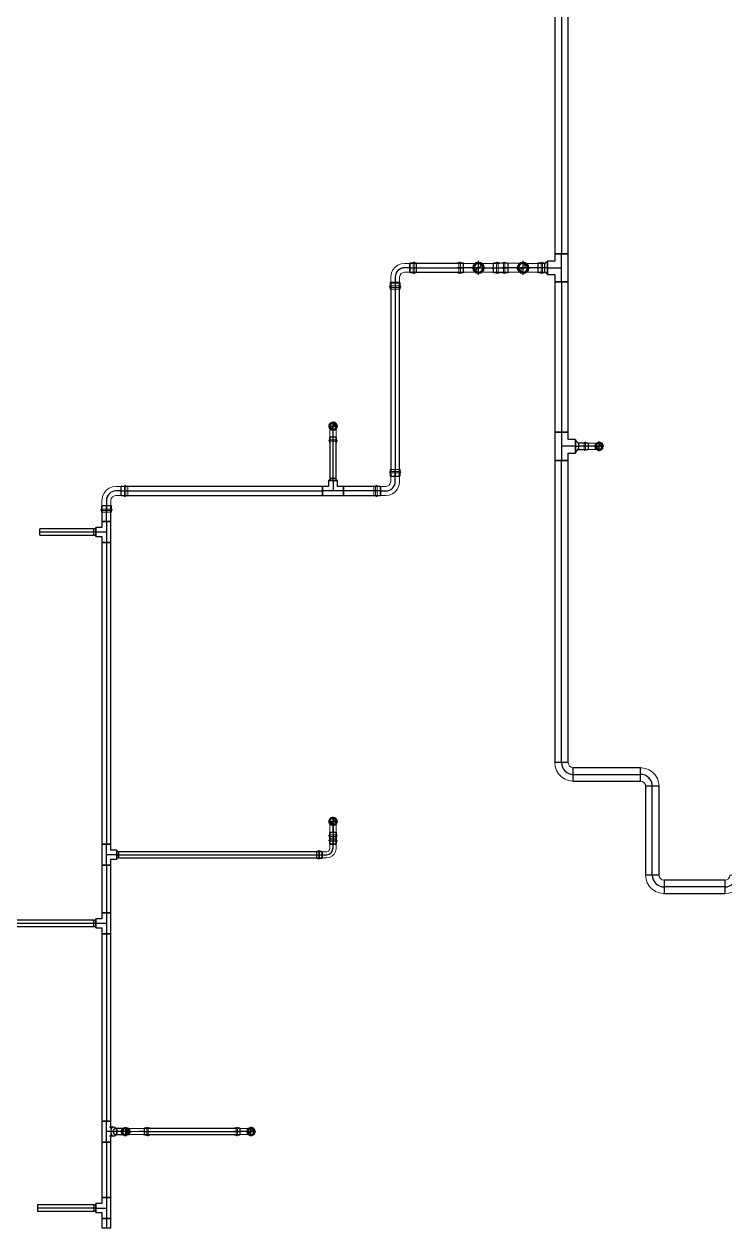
# Model space of a CAD drawing. Header units: inches. Extents: x -3325 to -59, y 5 to 733.
# Drawn here: x -3183.6 to -3034.2, y 61 to 317.8 of the extents above; entities that cross this region are included whole.
import ezdxf

# ---------------------------------------------------------------- set-up
doc = ezdxf.new("R2010")
doc.units = ezdxf.units.IN
doc.header["$MEASUREMENT"] = 0
doc.layers.add('P-PIPE', color=3, linetype='Continuous', lineweight=9)
doc.layers.add('X - REF - FP', color=7, linetype='Continuous', true_color=0xb90000)

# ---------------------------------------------------------------- blocks, each defined once
blk = doc.blocks.new('Victaulic-VicPress316-Elbow 90-45deg Style P568_P571 - Standard-V1-FIFTH LEVEL')
at = {"layer": 'P-PIPE'}
for p, q in [((-2327.12, 161.86), (-2327.12, 161.86)), ((-2327.12, 161.86), (-2325.73, 161.86)), ((-2324.79, 162.52), (-2325.73, 162.52)), ((-2325.73, 161.86), (-2324.79, 161.86)), ((-2323.6, 162.52), (-2324.9, 162.52)), ((-2324.9, 161.86), (-2324.9, 161.86)), ((-2324.9, 161.86), (-2324.9, 161.86)), ((-2324.79, 162.52), (-2324.79, 161.86)), ((-2324.79, 161.86), (-2324.79, 162.52)), ((-2324.79, 161.86), (-2324.79, 161.21)), ((-2324.79, 161.21), (-2324.79, 161.86)), ((-2324.23, 162.63), (-2324.69, 162.63)), ((-2324.23, 161.86), (-2324.23, 161.86)), ((-2324.23, 161.86), (-2324.23, 161.86)), ((-2323.6, 162.63), (-2323.94, 162.63)), ((-2323.94, 161.86), (-2323.94, 161.86)), ((-2323.94, 161.86), (-2323.94, 161.86)), ((-2323.6, 161.86), (-2323.6, 161.86)), ((-2323.6, 161.86), (-2323.6, 161.86)), ((-2323.6, 161.86), (-2323.6, 161.86)), ((-2323.6, 161.86), (-2323.6, 161.86)), ((-2325.73, 161.21), (-2324.79, 161.21)), ((-2324.9, 161.21), (-2323.6, 161.21)), ((-2324.69, 161.1), (-2324.23, 161.1)), ((-2323.94, 161.1), (-2323.6, 161.1))]:
    blk.add_line(p, q, dxfattribs=at)
at = {"layer": 'P-PIPE', "flags": 128}
for points in [[(-2326.21, 161.86), (-2326.31, 162.26), (-2326.56, 162.58), (-2326.93, 162.76), (-2327.34, 162.75), (-2327.71, 162.56), (-2327.96, 162.24), (-2328.04, 161.86)], [(-2328.04, 161.86), (-2327.94, 161.47), (-2327.69, 161.15), (-2327.32, 160.97), (-2326.91, 160.98), (-2326.54, 161.17), (-2326.29, 161.49), (-2326.21, 161.86)], [(-2326.36, 161.86), (-2326.45, 162.23), (-2326.7, 162.51), (-2327.06, 162.63), (-2327.43, 162.57), (-2327.73, 162.34), (-2327.88, 162), (-2327.89, 161.86)], [(-2327.89, 161.86), (-2327.8, 161.5), (-2327.55, 161.22), (-2327.19, 161.1), (-2326.82, 161.16), (-2326.52, 161.39), (-2326.37, 161.73), (-2326.36, 161.86)], [(-2325.73, 162.52), (-2326.23, 162.52), (-2326.66, 162.52), (-2326.97, 162.52), (-2327.12, 162.52), (-2327.12, 162.52)], [(-2324.9, 162.52), (-2324.71, 162.63), (-2324.69, 162.63)], [(-2324.23, 162.63), (-2324.17, 162.75), (-2324.03, 162.76), (-2323.94, 162.65), (-2323.94, 162.63)], [(-2324.23, 162.63), (-2324.23, 162.54), (-2324.23, 162.29), (-2324.23, 161.93), (-2324.23, 161.86)], [(-2324.23, 161.86), (-2324.23, 162.23), (-2324.23, 162.51), (-2324.23, 162.63), (-2324.23, 162.63)], [(-2324.23, 161.1), (-2324.23, 161.19), (-2324.23, 161.44), (-2324.23, 161.8), (-2324.23, 161.86)], [(-2324.23, 161.86), (-2324.23, 161.5), (-2324.23, 161.22), (-2324.23, 161.1), (-2324.23, 161.1)], [(-2323.94, 162.63), (-2323.94, 162.54), (-2323.94, 162.29), (-2323.94, 161.93), (-2323.94, 161.86)], [(-2323.94, 161.86), (-2323.94, 162.23), (-2323.94, 162.51), (-2323.94, 162.63), (-2323.94, 162.63)], [(-2323.94, 161.1), (-2323.94, 161.19), (-2323.94, 161.44), (-2323.94, 161.8), (-2323.94, 161.86)], [(-2323.94, 161.86), (-2323.94, 161.5), (-2323.94, 161.22), (-2323.94, 161.1), (-2323.94, 161.1)], [(-2327.12, 161.21), (-2327.03, 161.21), (-2326.77, 161.21), (-2326.36, 161.21), (-2325.88, 161.21), (-2325.73, 161.21)], [(-2324.69, 161.1), (-2324.89, 161.19), (-2324.9, 161.21)], [(-2323.94, 161.1), (-2324.01, 160.98), (-2324.15, 160.97), (-2324.23, 161.08), (-2324.23, 161.1)]]:
    blk.add_lwpolyline(points, dxfattribs=at)
at = {"layer": 'P-PIPE'}
for radius, start, end in [(0.767, 0, 180), (0.767, 0, 180), (0.767, 0, 180), (0.767, 180, 360), (0.767, 180, 0), (0.767, 180, 0), (0.657, 360, 180), (0.657, 0, 180), (0.657, 90, 180), (0.658, 180, 0), (0.658, 180, 0), (0.657, 180, 270), (0.658, 0, 90), (0.658, 270, 0)]:
    blk.add_arc((-2327.12, 161.86), radius, start, end, dxfattribs=at)
blk = doc.blocks.new('Victaulic-VicPress316-Elbow 90-45deg Style P568_P571 - Standard-1125944-FIFTH LEVEL')
at = {"layer": 'P-PIPE'}
for p, q in [((-1.06, 4.55), (-1.06, 4.17)), ((1.06, 4.55), (-1.06, 4.55)), ((-1.06, 4.55), (1.06, 4.55)), ((-1.06, 4.17), (1.06, 4.17)), ((1.06, 4.17), (-1.06, 4.17)), ((-1.06, 3.85), (-1.06, 3.29)), ((-1.06, 3.85), (1.06, 3.85)), ((1.06, 3.85), (-1.06, 3.85)), ((-0.95, 4.55), (-0.95, 3.07)), ((-0.95, 4.55), (0.95, 4.55)), ((0.95, 4.55), (-0.95, 4.55)), ((-0.95, 3.18), (-0.95, 2.02)), ((0, 3.18), (-0.95, 3.18)), ((-0.95, 3.18), (0, 3.18)), ((-0.95, 3.07), (0.95, 3.07)), ((0.95, 3.07), (-0.95, 3.07)), ((0, 3.18), (0.95, 3.18)), ((0.95, 3.18), (0, 3.18)), ((0, 2.02), (0, 3.18)), ((0.95, 3.07), (0.95, 4.55)), ((0.95, 2.02), (0.95, 3.18)), ((1.06, 4.17), (1.06, 4.55)), ((1.06, 3.29), (1.06, 3.85)), ((-4.17, 1.06), (-4.55, 1.06)), ((-4.55, 1.06), (-4.55, -1.06)), ((-4.55, -1.06), (-4.55, 1.06)), ((-3.07, 0.95), (-4.55, 0.95)), ((-4.55, -0.95), (-4.55, 0.95)), ((-4.55, 0.95), (-4.55, -0.95)), ((-4.17, -1.06), (-4.17, 1.06)), ((-4.17, 1.06), (-4.17, -1.06)), ((-3.29, 1.06), (-3.85, 1.06)), ((-3.85, -1.06), (-3.85, 1.06)), ((-3.85, 1.06), (-3.85, -1.06)), ((-2.02, 0.95), (-3.18, 0.95)), ((-3.18, 0), (-3.18, 0.95)), ((-3.18, 0.95), (-3.18, 0)), ((-3.07, -0.95), (-3.07, 0.95)), ((-3.07, 0.95), (-3.07, -0.95)), ((-4.55, -0.95), (-3.07, -0.95)), ((-4.55, -1.06), (-4.17, -1.06)), ((-3.85, -1.06), (-3.29, -1.06)), ((-3.18, 0), (-3.18, -0.95)), ((-3.18, -0.95), (-3.18, 0)), ((-2.02, 0), (-3.18, 0)), ((-3.18, -0.95), (-2.02, -0.95))]:
    blk.add_line(p, q, dxfattribs=at)
at = {"layer": 'P-PIPE', "flags": 128}
for points in [[(-1.06, 3.85), (-1.2, 3.92), (-1.21, 4.08), (-1.08, 4.17), (-1.06, 4.17)], [(1.06, 4.17), (0.97, 4.17), (0.71, 4.17), (0.32, 4.17), (-0.12, 4.17), (-0.54, 4.17), (-0.86, 4.17), (-1.04, 4.17), (-1.06, 4.17)], [(-1.06, 4.17), (-0.97, 4.17), (-0.71, 4.17), (-0.32, 4.17), (0.12, 4.17), (0.54, 4.17), (0.86, 4.17), (1.04, 4.17), (1.06, 4.17)], [(-1.06, 3.85), (-0.97, 3.85), (-0.71, 3.85), (-0.32, 3.85), (0.12, 3.85), (0.54, 3.85), (0.86, 3.85), (1.04, 3.85), (1.06, 3.85)], [(1.06, 3.85), (0.97, 3.85), (0.71, 3.85), (0.32, 3.85), (-0.12, 3.85), (-0.54, 3.85), (-0.86, 3.85), (-1.04, 3.85), (-1.06, 3.85)], [(-0.95, 3.07), (-1.06, 3.26), (-1.06, 3.29)], [(1.06, 3.29), (0.97, 3.09), (0.95, 3.07)], [(1.06, 4.17), (1.2, 4.1), (1.21, 3.94), (1.08, 3.85), (1.06, 3.85)], [(-4.17, 1.06), (-4.1, 1.2), (-3.94, 1.21), (-3.85, 1.08), (-3.85, 1.06)], [(-4.17, 1.06), (-4.17, 0.97), (-4.17, 0.71), (-4.17, 0.32), (-4.17, -0.12), (-4.17, -0.54), (-4.17, -0.86), (-4.17, -1.04), (-4.17, -1.06)], [(-4.17, -1.06), (-4.17, -0.97), (-4.17, -0.71), (-4.17, -0.32), (-4.17, 0.12), (-4.17, 0.54), (-4.17, 0.86), (-4.17, 1.04), (-4.17, 1.06)], [(-3.85, -1.06), (-3.85, -0.97), (-3.85, -0.71), (-3.85, -0.32), (-3.85, 0.12), (-3.85, 0.54), (-3.85, 0.86), (-3.85, 1.04), (-3.85, 1.06)], [(-3.85, 1.06), (-3.85, 0.97), (-3.85, 0.71), (-3.85, 0.32), (-3.85, -0.12), (-3.85, -0.54), (-3.85, -0.86), (-3.85, -1.04), (-3.85, -1.06)], [(-3.29, 1.06), (-3.09, 0.97), (-3.07, 0.95)], [(-0.95, 2.02), (-1.04, 1.58), (-1.3, 1.22), (-1.69, 1), (-2.02, 0.95)], [(-2.02, -0.95), (-1.28, -0.86), (-0.59, -0.58), (0.02, -0.15), (0.49, 0.43), (0.81, 1.1), (0.94, 1.83), (0.95, 2.02)], [(-3.85, -1.06), (-3.92, -1.2), (-4.08, -1.21), (-4.17, -1.08), (-4.17, -1.06)], [(-3.07, -0.95), (-3.26, -1.06), (-3.29, -1.06)]]:
    blk.add_lwpolyline(points, dxfattribs=at)
at = {"layer": 'P-PIPE'}
blk.add_arc((-2.02, 2.02), 2.02, 270, 0, dxfattribs=at)
blk = doc.blocks.new('Victaulic-VicPress316-Elbow 90-45deg Style P568_P571 - Standard-V2-FIFTH LEVEL')
at = {"layer": 'P-PIPE'}
for p, q in [((-1934.31, 162.63), (-1934.64, 162.63)), ((-1933.35, 162.52), (-1934.64, 162.52)), ((-1934.64, 161.86), (-1934.64, 161.86)), ((-1934.64, 161.86), (-1934.64, 161.86)), ((-1934.64, 161.86), (-1934.64, 161.86)), ((-1934.64, 161.86), (-1934.64, 161.86)), ((-1934.31, 161.86), (-1934.31, 161.86)), ((-1934.31, 161.86), (-1934.31, 161.86)), ((-1933.56, 162.63), (-1934.02, 162.63)), ((-1934.02, 161.86), (-1934.02, 161.86)), ((-1934.02, 161.86), (-1934.02, 161.86)), ((-1932.52, 162.52), (-1933.45, 162.52)), ((-1933.45, 162.52), (-1933.45, 161.86)), ((-1933.45, 161.86), (-1933.45, 162.52)), ((-1933.45, 161.86), (-1933.45, 161.21)), ((-1933.45, 161.21), (-1933.45, 161.86)), ((-1932.52, 161.86), (-1933.45, 161.86)), ((-1933.35, 161.86), (-1933.35, 161.86)), ((-1933.35, 161.86), (-1933.35, 161.86)), ((-1932.52, 161.86), (-1931.12, 161.86)), ((-1931.12, 161.86), (-1931.12, 161.86)), ((-1934.64, 161.21), (-1933.35, 161.21)), ((-1934.64, 161.1), (-1934.31, 161.1)), ((-1934.02, 161.1), (-1933.56, 161.1)), ((-1933.45, 161.21), (-1932.52, 161.21))]:
    blk.add_line(p, q, dxfattribs=at)
at = {"layer": 'P-PIPE', "flags": 128}
for points in [[(-1934.31, 162.63), (-1934.24, 162.75), (-1934.1, 162.76), (-1934.02, 162.65), (-1934.02, 162.63)], [(-1934.31, 162.63), (-1934.31, 162.54), (-1934.31, 162.29), (-1934.31, 161.93), (-1934.31, 161.86)], [(-1934.31, 161.86), (-1934.31, 162.23), (-1934.31, 162.51), (-1934.31, 162.63), (-1934.31, 162.63)], [(-1934.31, 161.1), (-1934.31, 161.19), (-1934.31, 161.44), (-1934.31, 161.8), (-1934.31, 161.86)], [(-1934.31, 161.86), (-1934.31, 161.5), (-1934.31, 161.22), (-1934.31, 161.1), (-1934.31, 161.1)], [(-1934.02, 162.63), (-1934.02, 162.54), (-1934.02, 162.29), (-1934.02, 161.93), (-1934.02, 161.86)], [(-1934.02, 161.86), (-1934.02, 162.23), (-1934.02, 162.51), (-1934.02, 162.63), (-1934.02, 162.63)], [(-1934.02, 161.1), (-1934.02, 161.19), (-1934.02, 161.44), (-1934.02, 161.8), (-1934.02, 161.86)], [(-1934.02, 161.86), (-1934.02, 161.5), (-1934.02, 161.22), (-1934.02, 161.1), (-1934.02, 161.1)], [(-1933.56, 162.63), (-1933.36, 162.54), (-1933.35, 162.52)], [(-1931.12, 162.52), (-1931.22, 162.52), (-1931.48, 162.52), (-1931.89, 162.52), (-1932.37, 162.52), (-1932.52, 162.52)], [(-1930.21, 161.86), (-1930.31, 162.26), (-1930.56, 162.58), (-1930.93, 162.76), (-1931.34, 162.75), (-1931.71, 162.56), (-1931.96, 162.24), (-1932.04, 161.86)], [(-1932.04, 161.86), (-1931.94, 161.47), (-1931.69, 161.15), (-1931.32, 160.97), (-1930.91, 160.98), (-1930.54, 161.17), (-1930.29, 161.49), (-1930.21, 161.86)], [(-1930.36, 161.86), (-1930.45, 162.23), (-1930.7, 162.51), (-1931.06, 162.63), (-1931.43, 162.57), (-1931.73, 162.34), (-1931.88, 162), (-1931.89, 161.86)], [(-1931.89, 161.86), (-1931.8, 161.5), (-1931.55, 161.22), (-1931.19, 161.1), (-1930.82, 161.16), (-1930.52, 161.39), (-1930.37, 161.73), (-1930.36, 161.86)], [(-1934.02, 161.1), (-1934.08, 160.98), (-1934.22, 160.97), (-1934.31, 161.08), (-1934.31, 161.1)], [(-1933.35, 161.21), (-1933.54, 161.1), (-1933.56, 161.1)], [(-1932.52, 161.21), (-1932.02, 161.21), (-1931.59, 161.21), (-1931.28, 161.21), (-1931.13, 161.21), (-1931.12, 161.21)]]:
    blk.add_lwpolyline(points, dxfattribs=at)
at = {"layer": 'P-PIPE'}
for radius, start, end in [(0.766, 0, 180), (0.766, 0, 180), (0.766, 0, 180), (0.766, 180, 0), (0.766, 180, 0), (0.766, 180, 0), (0.657, 0, 180), (0.657, 0, 180), (0.657, 90, 180), (0.658, 180, 0), (0.658, 180, 0), (0.657, 180, 270), (0.658, 0, 90), (0.658, 270, 0)]:
    blk.add_arc((-1931.12, 161.86), radius, start, end, dxfattribs=at)
blk = doc.blocks.new('Victaulic-VicPress316-Elbow 90-45deg Style P568_P571 - Standard-523083-FIFTH LEVEL')
at = {"layer": 'P-PIPE'}
for p, q in [((-0.77, 3.52), (-0.77, 3.18)), ((0.77, 3.52), (-0.77, 3.52)), ((-0.77, 3.52), (0.77, 3.52)), ((-0.77, 3.18), (0.77, 3.18)), ((0.77, 3.18), (-0.77, 3.18)), ((-0.77, 2.89), (-0.77, 2.44)), ((-0.77, 2.89), (0.77, 2.89)), ((0.77, 2.89), (-0.77, 2.89)), ((-0.66, 3.52), (-0.66, 2.22)), ((-0.66, 3.52), (0.66, 3.52)), ((0.66, 3.52), (-0.66, 3.52)), ((0.66, 2.22), (0.66, 3.52)), ((0.77, 3.18), (0.77, 3.52)), ((0.77, 2.44), (0.77, 2.89)), ((-3.18, 0.77), (-3.52, 0.77)), ((-3.52, 0.77), (-3.52, -0.77)), ((-3.52, -0.77), (-3.52, 0.77)), ((-2.22, 0.66), (-3.52, 0.66)), ((-3.52, -0.66), (-3.52, 0.66)), ((-3.52, 0.66), (-3.52, -0.66)), ((-3.18, -0.77), (-3.18, 0.77)), ((-3.18, 0.77), (-3.18, -0.77)), ((-2.44, 0.77), (-2.89, 0.77)), ((-2.89, -0.77), (-2.89, 0.77)), ((-2.89, 0.77), (-2.89, -0.77)), ((-1.39, 0.66), (-2.33, 0.66)), ((-2.33, 0), (-2.33, 0.66)), ((-2.33, 0.66), (-2.33, 0)), ((-2.22, -0.66), (-2.22, 0.66)), ((-2.22, 0.66), (-2.22, -0.66)), ((-0.66, 2.33), (-0.66, 1.39)), ((0, 2.33), (-0.66, 2.33)), ((-0.66, 2.33), (0, 2.33)), ((-0.66, 2.22), (0.66, 2.22)), ((0.66, 2.22), (-0.66, 2.22)), ((0, 2.33), (0.66, 2.33)), ((0.66, 2.33), (0, 2.33)), ((0, 1.39), (0, 2.33)), ((0.66, 1.39), (0.66, 2.33)), ((-3.52, -0.66), (-2.22, -0.66)), ((-3.52, -0.77), (-3.18, -0.77)), ((-2.89, -0.77), (-2.44, -0.77)), ((-2.33, 0), (-2.33, -0.66)), ((-2.33, -0.66), (-2.33, 0)), ((-1.39, 0), (-2.33, 0)), ((-2.33, -0.66), (-1.39, -0.66))]:
    blk.add_line(p, q, dxfattribs=at)
at = {"layer": 'P-PIPE', "flags": 128}
for points in [[(-0.77, 2.89), (-0.89, 2.96), (-0.9, 3.1), (-0.79, 3.18), (-0.77, 3.18)], [(0.77, 3.18), (0.67, 3.18), (0.42, 3.18), (0.07, 3.18), (-0.3, 3.18), (-0.6, 3.18), (-0.75, 3.18), (-0.77, 3.18)], [(-0.77, 3.18), (-0.67, 3.18), (-0.42, 3.18), (-0.07, 3.18), (0.3, 3.18), (0.6, 3.18), (0.75, 3.18), (0.77, 3.18)], [(-0.77, 2.89), (-0.67, 2.89), (-0.42, 2.89), (-0.07, 2.89), (0.3, 2.89), (0.6, 2.89), (0.75, 2.89), (0.77, 2.89)], [(0.77, 2.89), (0.67, 2.89), (0.42, 2.89), (0.07, 2.89), (-0.3, 2.89), (-0.6, 2.89), (-0.75, 2.89), (-0.77, 2.89)], [(0.77, 3.18), (0.89, 3.11), (0.9, 2.98), (0.79, 2.89), (0.77, 2.89)], [(-3.18, 0.77), (-3.11, 0.89), (-2.98, 0.9), (-2.89, 0.79), (-2.89, 0.77)], [(-3.18, 0.77), (-3.18, 0.67), (-3.18, 0.42), (-3.18, 0.07), (-3.18, -0.3), (-3.18, -0.6), (-3.18, -0.75), (-3.18, -0.77)], [(-3.18, -0.77), (-3.18, -0.67), (-3.18, -0.42), (-3.18, -0.07), (-3.18, 0.3), (-3.18, 0.6), (-3.18, 0.75), (-3.18, 0.77)], [(-2.89, -0.77), (-2.89, -0.67), (-2.89, -0.42), (-2.89, -0.07), (-2.89, 0.3), (-2.89, 0.6), (-2.89, 0.75), (-2.89, 0.77)], [(-2.89, 0.77), (-2.89, 0.67), (-2.89, 0.42), (-2.89, 0.07), (-2.89, -0.3), (-2.89, -0.6), (-2.89, -0.75), (-2.89, -0.77)], [(-2.44, 0.77), (-2.24, 0.68), (-2.22, 0.66)], [(-0.66, 1.39), (-0.75, 1.04), (-1, 0.77), (-1.35, 0.66), (-1.39, 0.66)], [(-1.39, -0.66), (-0.78, -0.56), (-0.23, -0.29), (0.22, 0.13), (0.53, 0.67), (0.65, 1.27), (0.66, 1.39)], [(-0.66, 2.22), (-0.77, 2.41), (-0.77, 2.44)], [(0.77, 2.44), (0.68, 2.24), (0.66, 2.22)], [(-2.89, -0.77), (-2.96, -0.89), (-3.1, -0.9), (-3.18, -0.79), (-3.18, -0.77)], [(-2.22, -0.66), (-2.41, -0.77), (-2.44, -0.77)]]:
    blk.add_lwpolyline(points, dxfattribs=at)
at = {"layer": 'P-PIPE'}
blk.add_arc((-1.39, 1.39), 1.39, 270, 0, dxfattribs=at)
blk = doc.blocks.new('Victaulic-VicPress316-Elbow 90-45deg Style P568_P571 - Standard-1222893-FIFTH LEVEL')
at = {"layer": 'P-PIPE'}
for p, q in [((-3162.12, 82.3), (-3162.36, 82.3)), ((-3161.6, 82.3), (-3161.92, 82.3)), ((-3157.41, 82.3), (-3157.85, 82.3)), ((-3156.78, 82.3), (-3157.12, 82.3)), ((-3161.45, 82.19), (-3162.36, 82.19)), ((-3162.36, 80.87), (-3161.45, 80.87)), ((-3162.36, 80.77), (-3162.12, 80.77)), ((-3161.92, 80.77), (-3161.6, 80.77)), ((-3160.58, 82.19), (-3161.53, 82.19)), ((-3160.58, 81.53), (-3161.53, 81.53)), ((-3161.53, 80.87), (-3160.58, 80.87)), ((-3159.29, 81.53), (-3160.58, 81.53)), ((-3157.96, 82.19), (-3159.29, 82.19)), ((-3159.29, 81.53), (-3157.96, 81.53)), ((-3159.29, 80.87), (-3157.96, 80.87)), ((-3156.78, 82.19), (-3158.07, 82.19)), ((-3158.07, 81.53), (-3158.07, 81.53)), ((-3158.07, 81.53), (-3158.07, 81.53)), ((-3158.07, 80.87), (-3156.78, 80.87)), ((-3157.96, 81.53), (-3157.96, 82.19)), ((-3157.96, 82.19), (-3157.96, 81.53)), ((-3157.96, 80.87), (-3157.96, 81.53)), ((-3157.96, 81.53), (-3157.96, 80.87)), ((-3157.85, 80.77), (-3157.41, 80.77)), ((-3157.41, 81.53), (-3157.41, 81.53)), ((-3157.41, 81.53), (-3157.41, 81.53)), ((-3157.12, 81.53), (-3157.12, 81.53)), ((-3157.12, 81.53), (-3157.12, 81.53)), ((-3157.12, 80.77), (-3156.78, 80.77)), ((-3156.78, 81.53), (-3156.78, 81.53)), ((-3156.78, 81.53), (-3156.78, 81.53)), ((-3156.78, 81.53), (-3156.78, 81.53)), ((-3156.78, 81.53), (-3156.78, 81.53))]:
    blk.add_line(p, q, dxfattribs=at)
at = {"layer": 'P-PIPE', "flags": 128}
for points in [[(-3161.33, 81.53), (-3161.4, 81.93), (-3161.58, 82.24), (-3161.85, 82.42), (-3162.17, 82.42), (-3162.44, 82.25), (-3162.63, 81.95), (-3162.71, 81.55), (-3162.71, 81.53)], [(-3160.98, 81.53), (-3161.05, 81.89), (-3161.24, 82.16), (-3161.51, 82.29), (-3161.6, 82.3)], [(-3158.07, 82.19), (-3157.88, 82.3), (-3157.85, 82.3)], [(-3157.41, 82.3), (-3157.34, 82.42), (-3157.2, 82.43), (-3157.12, 82.32), (-3157.12, 82.3)], [(-3157.41, 82.3), (-3157.41, 82.21), (-3157.41, 81.95), (-3157.41, 81.6), (-3157.41, 81.53)], [(-3157.41, 81.53), (-3157.41, 81.9), (-3157.41, 82.17), (-3157.41, 82.3), (-3157.41, 82.3)], [(-3157.12, 82.3), (-3157.12, 82.21), (-3157.12, 81.95), (-3157.12, 81.6), (-3157.12, 81.53)], [(-3157.12, 81.53), (-3157.12, 81.9), (-3157.12, 82.17), (-3157.12, 82.3), (-3157.12, 82.3)], [(-3162.71, 81.53), (-3162.64, 81.14), (-3162.45, 80.82), (-3162.18, 80.65), (-3161.87, 80.64), (-3161.6, 80.81), (-3161.4, 81.12), (-3161.33, 81.51), (-3161.33, 81.53)], [(-3161.6, 80.77), (-3161.31, 80.85), (-3161.1, 81.09), (-3160.99, 81.43), (-3160.98, 81.53)], [(-3159.29, 82.19), (-3159.87, 82.19), (-3160.38, 82.19), (-3160.58, 82.19)], [(-3160.58, 80.87), (-3160.11, 80.87), (-3159.55, 80.87), (-3159.29, 80.87)], [(-3157.85, 80.77), (-3158.05, 80.85), (-3158.07, 80.87)], [(-3157.41, 80.77), (-3157.41, 80.86), (-3157.41, 81.11), (-3157.41, 81.47), (-3157.41, 81.53)], [(-3157.41, 81.53), (-3157.41, 81.17), (-3157.41, 80.89), (-3157.41, 80.77), (-3157.41, 80.77)], [(-3157.12, 80.77), (-3157.18, 80.64), (-3157.32, 80.63), (-3157.41, 80.75), (-3157.41, 80.77)], [(-3157.12, 80.77), (-3157.12, 80.86), (-3157.12, 81.11), (-3157.12, 81.47), (-3157.12, 81.53)], [(-3157.12, 81.53), (-3157.12, 81.17), (-3157.12, 80.89), (-3157.12, 80.77), (-3157.12, 80.77)]]:
    blk.add_lwpolyline(points, dxfattribs=at)
at = {"layer": 'P-PIPE'}
for centre, major_axis, start_param, end_param in [((-3162.36, 81.53), (0, 0.766), 4.712389, 7.853982), ((-3162.36, 81.53), (0, 0.657), 4.712389, 7.853982), ((-3162.12, 81.53), (0, 0.766), 4.712389, 7.853982), ((-3161.92, 81.53), (0, 0.766), 4.712389, 7.853982), ((-3161.45, 81.53), (0, 0.657), 4.712389, 7.853982), ((-3162.36, 81.53), (0, 0.766), 1.570796, 4.712389), ((-3162.36, 81.53), (0, 0.657), 1.570796, 4.712389), ((-3162.12, 81.53), (0, 0.767), 1.570796, 4.712389), ((-3161.92, 81.53), (0, 0.767), 1.570796, 4.712389), ((-3161.53, 81.53), (0, 0.658), 0, 1.570796), ((-3161.53, 81.53), (0, 0.657), 1.570796, 3.141593), ((-3161.45, 81.53), (0, 0.657), 1.570796, 4.712389), ((-3161.53, 81.53), (0, 0.658), 4.712389, 6.283185), ((-3161.53, 81.53), (0, 0.657), 3.141593, 4.712389)]:
    blk.add_ellipse(centre, major_axis=major_axis, ratio=0.707107, start_param=start_param, end_param=end_param, dxfattribs=at)
blk = doc.blocks.new('Elbow - Welded - Generic - Standard-1127339-FIFTH LEVEL')
at = {"layer": 'P-PIPE'}
for p, q in [((-2.52, -1.44), (-2.52, 1.44)), ((-2.52, 1.44), (-2.52, -1.44)), ((1.44, 2.52), (-1.44, 2.52)), ((-1.44, 2.52), (1.44, 2.52))]:
    blk.add_line(p, q, dxfattribs=at)
at = {"layer": 'P-PIPE', "flags": 128}
for points in [[(-1.44, 2.52), (-1.53, 2.08), (-1.79, 1.72), (-2.18, 1.49), (-2.52, 1.44)], [(-2.52, -1.44), (-1.67, -1.34), (-0.85, -1.07), (-0.12, -0.62), (0.51, -0.03), (0.99, 0.68), (1.3, 1.48), (1.43, 2.33), (1.44, 2.52)]]:
    blk.add_lwpolyline(points, dxfattribs=at)
blk = doc.blocks.new('Victaulic-VicPress316-Elbow 90-45deg Style P568_P571 - Standard-V10-FIFTH LEVEL')
at = {"layer": 'P-PIPE'}
for p, q in [((-3076, 591), (-3076, 591)), ((-3073.99, 591), (-3076, 591)), ((-3072.82, 591.95), (-3073.99, 591.95)), ((-3073.99, 591), (-3072.82, 591)), ((-3071.45, 591.95), (-3072.93, 591.95)), ((-3072.93, 591), (-3072.93, 591)), ((-3072.93, 591), (-3072.93, 591)), ((-3072.82, 591), (-3072.82, 591.95)), ((-3072.82, 591.95), (-3072.82, 591)), ((-3072.82, 590.05), (-3072.82, 591)), ((-3072.82, 591), (-3072.82, 590.05)), ((-3072.16, 592.06), (-3072.71, 592.06)), ((-3072.16, 591), (-3072.16, 591)), ((-3072.16, 591), (-3072.16, 591)), ((-3071.45, 592.06), (-3071.83, 592.06)), ((-3071.83, 591), (-3071.83, 591)), ((-3071.83, 591), (-3071.83, 591)), ((-3071.45, 591), (-3071.45, 591)), ((-3071.45, 591), (-3071.45, 591)), ((-3071.45, 591), (-3071.45, 591)), ((-3071.45, 591), (-3071.45, 591)), ((-3073.99, 590.05), (-3072.82, 590.05)), ((-3072.93, 590.05), (-3071.45, 590.05)), ((-3072.71, 589.94), (-3072.16, 589.94)), ((-3071.83, 589.94), (-3071.45, 589.94))]:
    blk.add_line(p, q, dxfattribs=at)
at = {"layer": 'P-PIPE', "flags": 128}
for points in [[(-3074.78, 591), (-3074.87, 591.47), (-3075.14, 591.86), (-3075.53, 592.13), (-3076, 592.22), (-3076.46, 592.13), (-3076.86, 591.87), (-3077.13, 591.48), (-3077.23, 591.01), (-3077.23, 591)], [(-3077.23, 591), (-3077.13, 590.53), (-3076.87, 590.14), (-3076.48, 589.87), (-3076.01, 589.78), (-3075.54, 589.87), (-3075.14, 590.13), (-3074.88, 590.52), (-3074.78, 590.99), (-3074.78, 591)], [(-3074.94, 591), (-3075.04, 591.43), (-3075.3, 591.79), (-3075.68, 592.01), (-3076.12, 592.05), (-3076.54, 591.91), (-3076.87, 591.61), (-3077.04, 591.21), (-3077.06, 591)], [(-3077.06, 591), (-3076.97, 590.57), (-3076.71, 590.21), (-3076.32, 589.99), (-3075.88, 589.95), (-3075.46, 590.09), (-3075.14, 590.39), (-3074.96, 590.79), (-3074.94, 591)], [(-3073.99, 591.95), (-3074.59, 591.95), (-3075.14, 591.95), (-3075.59, 591.95), (-3075.88, 591.95), (-3076, 591.95), (-3076, 591.95)], [(-3072.93, 591.95), (-3072.74, 592.06), (-3072.71, 592.06)], [(-3072.16, 592.06), (-3072.08, 592.2), (-3071.92, 592.21), (-3071.83, 592.08), (-3071.83, 592.06)], [(-3072.16, 592.06), (-3072.16, 591.97), (-3072.16, 591.71), (-3072.16, 591.32), (-3072.16, 591)], [(-3072.16, 591), (-3072.16, 591.43), (-3072.16, 591.79), (-3072.16, 592.01), (-3072.16, 592.06)], [(-3072.16, 589.94), (-3072.16, 590.03), (-3072.16, 590.29), (-3072.16, 590.68), (-3072.16, 591)], [(-3072.16, 591), (-3072.16, 590.57), (-3072.16, 590.21), (-3072.16, 589.99), (-3072.16, 589.94)], [(-3071.83, 592.06), (-3071.83, 591.97), (-3071.83, 591.71), (-3071.83, 591.32), (-3071.83, 591)], [(-3071.83, 591), (-3071.83, 591.43), (-3071.83, 591.79), (-3071.83, 592.01), (-3071.83, 592.06)], [(-3071.83, 589.94), (-3071.83, 590.03), (-3071.83, 590.29), (-3071.83, 590.68), (-3071.83, 591)], [(-3071.83, 591), (-3071.83, 590.57), (-3071.83, 590.21), (-3071.83, 589.99), (-3071.83, 589.94)], [(-3076, 590.05), (-3075.91, 590.05), (-3075.64, 590.05), (-3075.22, 590.05), (-3074.68, 590.05), (-3074.08, 590.05), (-3073.99, 590.05)], [(-3072.71, 589.94), (-3072.92, 590.03), (-3072.93, 590.05)], [(-3071.83, 589.94), (-3071.9, 589.8), (-3072.06, 589.79), (-3072.16, 589.92), (-3072.16, 589.94)]]:
    blk.add_lwpolyline(points, dxfattribs=at)
at = {"layer": 'P-PIPE'}
for radius, start, end in [(1.06, 0, 180), (1.06, 0, 180), (1.06, 0, 180), (1.06, 180, 0), (1.06, 180, 0), (1.06, 180, 0), (0.95, 0, 180), (0.95, 0, 180), (0.95, 90, 180), (0.95, 180, 0), (0.95, 180, 0), (0.95, 180, 270), (0.95, 0, 90), (0.95, 270, 0)]:
    blk.add_arc((-3076, 591), radius, start, end, dxfattribs=at)
blk = doc.blocks.new('Victaulic-VicPress316-Elbow 90-45deg Style P568_P571 - Standard-V11-FIFTH LEVEL')
at = {"layer": 'P-PIPE'}
for p, q in [((-3077.06, 595.55), (-3077.06, 595.17)), ((-3077.06, 594.85), (-3077.06, 594.29)), ((-3076.95, 595.55), (-3076.95, 594.07)), ((-3076.95, 594.18), (-3076.95, 593.02)), ((-3076, 594.18), (-3076.95, 594.18)), ((-3076.95, 594.18), (-3076, 594.18)), ((-3076, 595.55), (-3076, 595.55)), ((-3076, 595.55), (-3076, 595.55)), ((-3076, 595.55), (-3076, 595.55)), ((-3076, 595.55), (-3076, 595.55)), ((-3076, 595.17), (-3076, 595.17)), ((-3076, 595.17), (-3076, 595.17)), ((-3076, 594.85), (-3076, 594.85)), ((-3076, 594.85), (-3076, 594.85)), ((-3075.05, 594.18), (-3076, 594.18)), ((-3076, 594.18), (-3075.05, 594.18)), ((-3076, 593.02), (-3076, 594.18)), ((-3076, 594.07), (-3076, 594.07)), ((-3076, 594.07), (-3076, 594.07)), ((-3075.05, 594.07), (-3075.05, 595.55)), ((-3075.05, 593.02), (-3075.05, 594.18)), ((-3074.94, 595.17), (-3074.94, 595.55)), ((-3074.94, 594.29), (-3074.94, 594.85)), ((-3076, 591), (-3076, 593.02)), ((-3076, 591), (-3076, 591))]:
    blk.add_line(p, q, dxfattribs=at)
at = {"layer": 'P-PIPE', "flags": 128}
for points in [[(-3077.06, 594.85), (-3077.2, 594.92), (-3077.21, 595.08), (-3077.09, 595.17), (-3077.06, 595.17)], [(-3077.06, 595.17), (-3076.97, 595.17), (-3076.71, 595.17), (-3076.32, 595.17), (-3076, 595.17)], [(-3076, 595.17), (-3076.44, 595.17), (-3076.79, 595.17), (-3077.01, 595.17), (-3077.06, 595.17)], [(-3077.06, 594.85), (-3076.97, 594.85), (-3076.71, 594.85), (-3076.32, 594.85), (-3076, 594.85)], [(-3076, 594.85), (-3076.44, 594.85), (-3076.79, 594.85), (-3077.01, 594.85), (-3077.06, 594.85)], [(-3076.95, 594.07), (-3077.06, 594.26), (-3077.06, 594.29)], [(-3074.94, 595.17), (-3075.04, 595.17), (-3075.3, 595.17), (-3075.68, 595.17), (-3076, 595.17)], [(-3076, 595.17), (-3075.57, 595.17), (-3075.21, 595.17), (-3074.99, 595.17), (-3074.94, 595.17)], [(-3074.94, 594.85), (-3075.04, 594.85), (-3075.3, 594.85), (-3075.68, 594.85), (-3076, 594.85)], [(-3076, 594.85), (-3075.57, 594.85), (-3075.21, 594.85), (-3074.99, 594.85), (-3074.94, 594.85)], [(-3074.94, 594.29), (-3075.03, 594.09), (-3075.05, 594.07)], [(-3074.94, 595.17), (-3074.81, 595.1), (-3074.79, 594.94), (-3074.92, 594.85), (-3074.94, 594.85)], [(-3076, 592.22), (-3076.47, 592.13), (-3076.87, 591.87), (-3077.13, 591.47), (-3077.23, 591.01), (-3077.14, 590.54), (-3076.87, 590.14), (-3076.48, 589.87), (-3076.02, 589.78), (-3076, 589.78)], [(-3076.95, 591), (-3076.95, 591.09), (-3076.95, 591.36), (-3076.95, 591.79), (-3076.95, 592.32), (-3076.95, 592.92), (-3076.95, 593.02)], [(-3076.95, 591), (-3076.86, 591.41), (-3076.6, 591.74), (-3076.23, 591.92), (-3076, 591.95)], [(-3076, 590.05), (-3076.41, 590.14), (-3076.74, 590.4), (-3076.93, 590.78), (-3076.95, 591)], [(-3076, 589.78), (-3075.54, 589.87), (-3075.14, 590.13), (-3074.87, 590.53), (-3074.78, 590.99), (-3074.87, 591.46), (-3075.13, 591.86), (-3075.53, 592.13), (-3075.99, 592.22), (-3076, 592.22)], [(-3076, 591.95), (-3075.59, 591.86), (-3075.27, 591.6), (-3075.08, 591.22), (-3075.05, 591)], [(-3075.05, 591), (-3075.15, 590.59), (-3075.4, 590.26), (-3075.78, 590.08), (-3076, 590.05)], [(-3075.05, 593.02), (-3075.05, 592.41), (-3075.05, 591.86), (-3075.05, 591.42), (-3075.05, 591.12), (-3075.05, 591), (-3075.05, 591)]]:
    blk.add_lwpolyline(points, dxfattribs=at)
at = {"layer": 'P-PIPE'}
for radius, start, end in [(1.06, 90, 270), (1.06, 90, 270), (1.06, 90, 270), (0.95, 90, 270), (0.95, 90, 270), (0.95, 90, 180), (0.95, 180, 270), (1.06, 270, 90), (1.06, 270, 90), (1.06, 270, 90), (0.95, 270, 90), (0.95, 270, 90), (0.95, 0, 90), (0.95, 270, 0)]:
    blk.add_arc((-3076, 591), radius, start, end, dxfattribs=at)

msp = doc.modelspace()

# ---------------------------------------------------------------- linework, layer by layer
at = {"layer": 'X - REF - FP'}
for p, q in [((-3070.43, 396.75), (-3070.43, 268.83)), ((-3069, 396.75), (-3069, 268.83)), ((-3069, 396.75), (-3069, 268.83)), ((-3067.56, 268.83), (-3067.56, 396.75)), ((-3086.7, 264.33), (-3086.7, 267.33)), ((-3077.2, 264.33), (-3077.2, 267.33)), ((-3071.99, 267.15), (-3072.65, 266.65)), ((-3070.43, 267.27), (-3071.99, 267.27)), ((-3071.99, 264.4), (-3071.99, 267.27)), ((-3071.99, 267.27), (-3071.99, 264.4)), ((-3070.43, 268.83), (-3070.43, 267.27)), ((-3070.43, 268.83), (-3067.56, 268.83)), ((-3067.56, 268.83), (-3070.43, 268.83)), ((-3070.43, 268.83), (-3067.56, 268.83)), ((-3069, 262.84), (-3069, 268.83)), ((-3067.56, 262.84), (-3067.56, 268.83)), ((-3101.29, 265.83), (-3102.45, 265.83)), ((-3089.88, 266.78), (-3101.29, 266.78)), ((-3101.29, 264.88), (-3101.29, 266.78)), ((-3101.29, 265.83), (-3089.88, 265.83)), ((-3101.29, 265.83), (-3089.88, 265.83)), ((-3101.29, 264.88), (-3089.88, 264.88)), ((-3088.71, 265.83), (-3091.25, 265.83)), ((-3089.88, 264.88), (-3089.88, 266.78)), ((-3088.71, 265.83), (-3089.88, 265.83)), ((-3086.7, 265.83), (-3088.71, 265.83)), ((-3088.2, 265.83), (-3085.2, 265.83)), ((-3086.7, 265.83), (-3084.68, 265.83)), ((-3084.68, 265.83), (-3083.52, 265.84)), ((-3084.68, 265.83), (-3082.15, 265.84)), ((-3080.38, 266.78), (-3083.52, 266.79)), ((-3083.52, 264.89), (-3083.52, 266.79)), ((-3083.52, 265.84), (-3080.38, 265.83)), ((-3083.52, 265.84), (-3080.38, 265.83)), ((-3083.52, 264.89), (-3080.38, 264.88)), ((-3079.21, 265.83), (-3081.75, 265.83)), ((-3080.38, 264.88), (-3080.38, 266.78)), ((-3079.21, 265.83), (-3080.38, 265.83)), ((-3077.2, 265.83), (-3079.21, 265.83)), ((-3078.7, 265.83), (-3075.7, 265.83)), ((-3075.18, 265.83), (-3077.2, 265.83)), ((-3074.02, 265.83), (-3075.18, 265.83)), ((-3072.65, 266.78), (-3074.02, 266.78)), ((-3074.02, 266.78), (-3074.02, 264.88)), ((-3072.65, 265.83), (-3074.02, 265.83)), ((-3072.65, 265.83), (-3074.02, 265.83)), ((-3074.02, 264.88), (-3072.65, 264.88)), ((-3072.65, 266.78), (-3072.65, 264.88)), ((-3071.99, 265.83), (-3072.65, 265.83)), ((-3072.65, 265.02), (-3071.99, 264.52)), ((-3071.99, 265.83), (-3069, 265.83)), ((-3105.42, 262.65), (-3105.42, 221.39)), ((-3105.42, 262.65), (-3103.52, 262.65)), ((-3104.47, 263.82), (-3104.47, 262.65)), ((-3104.47, 263.82), (-3104.47, 261.28)), ((-3104.47, 262.65), (-3104.47, 221.39)), ((-3104.47, 262.65), (-3104.47, 221.39)), ((-3103.52, 221.39), (-3103.52, 262.65)), ((-3071.99, 264.4), (-3070.43, 264.4)), ((-3070.43, 264.4), (-3070.43, 262.84)), ((-3070.43, 262.84), (-3070.43, 230.73)), ((-3070.43, 262.84), (-3067.56, 262.84)), ((-3070.43, 262.84), (-3067.56, 262.84)), ((-3067.56, 262.84), (-3070.43, 262.84)), ((-3069, 262.84), (-3069, 230.73)), ((-3069, 262.84), (-3069, 230.73)), ((-3067.56, 230.73), (-3067.56, 262.84)), ((-3118.72, 232.02), (-3116.72, 232.02)), ((-3117.72, 231.02), (-3117.72, 233.02)), ((-3117.72, 230.63), (-3117.72, 232.02)), ((-3118.38, 229.69), (-3118.38, 220.86)), ((-3117.07, 229.69), (-3118.38, 229.69)), ((-3117.72, 229.69), (-3117.72, 230.63)), ((-3117.72, 220.86), (-3117.72, 229.69)), ((-3117.72, 220.86), (-3117.72, 229.69)), ((-3117.07, 220.86), (-3117.07, 229.69)), ((-3070.43, 230.73), (-3070.43, 224.75)), ((-3067.56, 230.73), (-3070.43, 230.73)), ((-3070.43, 230.73), (-3067.56, 230.73)), ((-3070.43, 230.73), (-3067.56, 230.73)), ((-3069, 230.73), (-3069, 224.75)), ((-3067.56, 229.18), (-3067.56, 230.73)), ((-3066.01, 229.18), (-3067.56, 229.18)), ((-3066.01, 229.18), (-3066.01, 226.31)), ((-3066.01, 226.31), (-3066.01, 229.18)), ((-3065.35, 228.31), (-3066.01, 229.06)), ((-3061, 226.74), (-3061, 228.74)), ((-3066.01, 227.74), (-3069, 227.74)), ((-3067.56, 224.75), (-3067.56, 226.31)), ((-3067.56, 226.31), (-3066.01, 226.31)), ((-3066.01, 227.74), (-3065.35, 227.74)), ((-3066.01, 226.43), (-3065.35, 227.18)), ((-3063.33, 228.4), (-3065.35, 228.4)), ((-3065.35, 228.4), (-3065.35, 227.09)), ((-3063.33, 227.74), (-3065.35, 227.74)), ((-3063.33, 227.74), (-3065.35, 227.74)), ((-3065.35, 227.09), (-3063.33, 227.09)), ((-3062.39, 227.74), (-3064.52, 227.74)), ((-3063.33, 228.4), (-3063.33, 227.09)), ((-3062.39, 227.74), (-3063.33, 227.74)), ((-3061, 227.74), (-3062.39, 227.74)), ((-3062, 227.74), (-3060, 227.74)), ((-3067.56, 224.75), (-3070.43, 224.75)), ((-3070.43, 224.75), (-3067.56, 224.75)), ((-3070.43, 224.75), (-3070.43, 160.25)), ((-3067.56, 224.75), (-3070.43, 224.75)), ((-3069, 160.25), (-3069, 224.75)), ((-3069, 160.25), (-3069, 224.75)), ((-3067.56, 160.25), (-3067.56, 224.75)), ((-3105.42, 221.39), (-3103.52, 221.39)), ((-3104.47, 220.22), (-3104.47, 222.76)), ((-3104.47, 220.22), (-3104.47, 221.39)), ((-3119.97, 219.16), (-3162.87, 219.16)), ((-3162.87, 217.26), (-3162.87, 219.16)), ((-3118.67, 219.16), (-3119.97, 219.16)), ((-3119.97, 219.16), (-3119.97, 217.26)), ((-3119.97, 217.26), (-3119.97, 219.16)), ((-3119.97, 217.26), (-3119.97, 219.16)), ((-3118.67, 220.45), (-3118.67, 219.16)), ((-3116.77, 220.45), (-3118.67, 220.45)), ((-3118.67, 220.45), (-3116.77, 220.45)), ((-3118.29, 220.86), (-3118.54, 220.45)), ((-3117.07, 220.86), (-3118.38, 220.86)), ((-3117.72, 220.45), (-3117.72, 220.86)), ((-3117.72, 220.45), (-3117.72, 218.21)), ((-3116.91, 220.45), (-3117.16, 220.86)), ((-3116.77, 219.16), (-3116.77, 220.45)), ((-3115.48, 219.16), (-3116.77, 219.16)), ((-3115.48, 219.16), (-3115.48, 217.26)), ((-3115.48, 217.26), (-3115.48, 219.16)), ((-3107.65, 219.16), (-3115.48, 219.16)), ((-3115.48, 219.16), (-3115.48, 217.26)), ((-3107.65, 219.16), (-3107.65, 217.26)), ((-3166.05, 216.19), (-3166.05, 215.03)), ((-3166.05, 216.19), (-3166.05, 213.66)), ((-3162.87, 218.21), (-3164.03, 218.21)), ((-3162.87, 218.21), (-3119.97, 218.21)), ((-3162.87, 218.21), (-3119.97, 218.21)), ((-3162.87, 217.26), (-3119.97, 217.26)), ((-3115.48, 218.21), (-3119.97, 218.21)), ((-3119.97, 217.26), (-3115.48, 217.26)), ((-3107.65, 218.21), (-3115.48, 218.21)), ((-3107.65, 218.21), (-3115.48, 218.21)), ((-3115.48, 217.26), (-3107.65, 217.26)), ((-3107.65, 218.21), (-3106.48, 218.21)), ((-3167, 215.03), (-3167, 211.7)), ((-3165.1, 215.03), (-3167, 215.03)), ((-3166.05, 211.7), (-3166.05, 215.03)), ((-3166.05, 211.7), (-3166.05, 215.03)), ((-3165.1, 211.7), (-3165.1, 215.03)), ((-3165.1, 211.7), (-3167, 211.7)), ((-3167, 211.7), (-3167, 210.41)), ((-3167, 211.7), (-3165.1, 211.7)), ((-3165.1, 211.7), (-3167, 211.7)), ((-3166.05, 211.7), (-3166.05, 207.22)), ((-3165.1, 207.22), (-3165.1, 211.7)), ((-3168.7, 210.12), (-3180.22, 210.12)), ((-3180.22, 208.8), (-3180.22, 210.12)), ((-3180.22, 209.46), (-3168.7, 209.46)), ((-3180.22, 209.46), (-3168.7, 209.46)), ((-3180.22, 208.8), (-3168.7, 208.8)), ((-3168.29, 210.27), (-3168.7, 210.02)), ((-3168.7, 208.8), (-3168.7, 210.12)), ((-3168.29, 209.46), (-3168.7, 209.46)), ((-3168.7, 208.9), (-3168.29, 208.65)), ((-3167, 210.41), (-3168.29, 210.41)), ((-3168.29, 210.41), (-3168.29, 208.51)), ((-3168.29, 208.51), (-3168.29, 210.41)), ((-3168.29, 209.46), (-3166.05, 209.46)), ((-3168.29, 208.51), (-3167, 208.51)), ((-3167, 208.51), (-3167, 207.22)), ((-3167, 207.22), (-3165.1, 207.22)), ((-3165.1, 207.22), (-3167, 207.22)), ((-3167, 207.22), (-3167, 142.83)), ((-3167, 207.22), (-3165.1, 207.22)), ((-3166.05, 207.22), (-3166.05, 142.83)), ((-3166.05, 207.22), (-3166.05, 142.83)), ((-3165.1, 142.83), (-3165.1, 207.22)), ((-3067.56, 160.25), (-3070.43, 160.25)), ((-3052.15, 159.17), (-3066.48, 159.17)), ((-3066.48, 156.3), (-3066.48, 159.17)), ((-3066.48, 157.73), (-3052.15, 157.73)), ((-3066.48, 157.73), (-3052.15, 157.73)), ((-3052.15, 156.3), (-3052.15, 159.17)), ((-3066.48, 156.3), (-3052.15, 156.3)), ((-3051.07, 155.22), (-3051.07, 136.25)), ((-3048.19, 155.22), (-3051.07, 155.22)), ((-3049.63, 136.25), (-3049.63, 155.22)), ((-3049.63, 136.25), (-3049.63, 155.22)), ((-3048.19, 136.25), (-3048.19, 155.22)), ((-3118.72, 147.71), (-3116.72, 147.71)), ((-3117.72, 146.71), (-3117.72, 148.71)), ((-3117.72, 147.71), (-3117.72, 146.32)), ((-3118.38, 145.38), (-3118.38, 142.91)), ((-3118.38, 145.38), (-3117.07, 145.38)), ((-3117.72, 146.32), (-3117.72, 145.38)), ((-3117.72, 146.32), (-3117.72, 144.19)), ((-3117.72, 145.38), (-3117.72, 142.91)), ((-3117.72, 145.38), (-3117.72, 142.91)), ((-3117.72, 141.98), (-3117.72, 144.1)), ((-3117.07, 142.91), (-3117.07, 145.38)), ((-3167, 142.83), (-3167, 138.34)), ((-3165.1, 142.83), (-3167, 142.83)), ((-3167, 142.83), (-3165.1, 142.83)), ((-3167, 142.83), (-3165.1, 142.83)), ((-3166.05, 138.34), (-3166.05, 142.83)), ((-3165.1, 141.54), (-3165.1, 142.83)), ((-3163.8, 141.54), (-3165.1, 141.54)), ((-3163.8, 139.63), (-3163.8, 141.54)), ((-3163.8, 141.54), (-3163.8, 139.63)), ((-3163.4, 141.15), (-3163.8, 141.4)), ((-3118.38, 142.91), (-3117.07, 142.91)), ((-3117.72, 141.98), (-3117.72, 142.91)), ((-3163.8, 140.58), (-3166.05, 140.58)), ((-3165.1, 138.34), (-3165.1, 139.63)), ((-3165.1, 139.63), (-3163.8, 139.63)), ((-3163.8, 140.58), (-3163.4, 140.58)), ((-3163.8, 139.77), (-3163.4, 140.02)), ((-3120.05, 141.24), (-3163.4, 141.24)), ((-3163.4, 139.93), (-3163.4, 141.24)), ((-3163.4, 140.58), (-3120.05, 140.58)), ((-3163.4, 140.58), (-3120.05, 140.58)), ((-3163.4, 139.93), (-3120.05, 139.93)), ((-3120.05, 139.93), (-3120.05, 141.24)), ((-3120.05, 140.58), (-3119.12, 140.58)), ((-3167, 138.34), (-3167, 128.2)), ((-3167, 138.34), (-3165.1, 138.34)), ((-3165.1, 138.34), (-3167, 138.34)), ((-3167, 138.34), (-3165.1, 138.34)), ((-3166.05, 138.34), (-3166.05, 128.2)), ((-3166.05, 138.34), (-3166.05, 128.2)), ((-3165.1, 128.2), (-3165.1, 138.34)), ((-3048.19, 136.25), (-3051.07, 136.25)), ((-3034.15, 135.17), (-3047.11, 135.17)), ((-3047.11, 135.17), (-3047.11, 132.3)), ((-3034.15, 133.73), (-3047.11, 133.73)), ((-3034.15, 133.73), (-3047.11, 133.73)), ((-3034.15, 135.17), (-3034.15, 132.3)), ((-3047.11, 132.3), (-3034.15, 132.3)), ((-3168.7, 126.62), (-3319.25, 126.62)), ((-3319.25, 125.96), (-3168.7, 125.96)), ((-3319.25, 125.96), (-3168.7, 125.96)), ((-3168.29, 126.77), (-3168.7, 126.52)), ((-3168.7, 125.3), (-3168.7, 126.62)), ((-3168.29, 125.96), (-3168.7, 125.96)), ((-3167, 126.91), (-3168.29, 126.91)), ((-3168.29, 126.91), (-3168.29, 125.01)), ((-3168.29, 125.01), (-3168.29, 126.91)), ((-3168.29, 125.96), (-3166.05, 125.96)), ((-3167, 128.2), (-3165.1, 128.2)), ((-3167, 128.2), (-3167, 126.91)), ((-3167, 128.2), (-3165.1, 128.2)), ((-3165.1, 128.2), (-3167, 128.2)), ((-3166.05, 128.2), (-3166.05, 123.72)), ((-3165.1, 123.72), (-3165.1, 128.2)), ((-3319.25, 125.3), (-3168.7, 125.3)), ((-3168.7, 125.4), (-3168.29, 125.15)), ((-3168.29, 125.01), (-3167, 125.01)), ((-3167, 125.01), (-3167, 123.72)), ((-3167, 123.72), (-3165.1, 123.72)), ((-3165.1, 123.72), (-3167, 123.72)), ((-3167, 123.72), (-3167, 83.78)), ((-3167, 123.72), (-3165.1, 123.72)), ((-3166.05, 123.72), (-3166.05, 83.78)), ((-3166.05, 123.72), (-3166.05, 83.78)), ((-3165.1, 83.78), (-3165.1, 123.72)), ((-3167, 83.78), (-3167, 79.29)), ((-3167, 83.78), (-3165.1, 83.78)), ((-3165.38, 83.78), (-3166.72, 83.78)), ((-3166.72, 83.78), (-3165.38, 83.78)), ((-3166.05, 79.29), (-3166.05, 83.78)), ((-3164.46, 82.48), (-3165.38, 82.48)), ((-3165.1, 82.2), (-3165.1, 83.78)), ((-3135.22, 80.53), (-3135.22, 82.53)), ((-3164.46, 81.53), (-3166.05, 81.53)), ((-3165.38, 80.58), (-3164.46, 80.58)), ((-3165.1, 79.29), (-3165.1, 80.86)), ((-3164.46, 81.53), (-3164.17, 81.53)), ((-3161.53, 82.19), (-3164.17, 82.19)), ((-3161.53, 81.53), (-3164.17, 81.53)), ((-3161.53, 81.53), (-3164.17, 81.53)), ((-3164.17, 80.87), (-3161.53, 80.87)), ((-3163.93, 81.98), (-3164.11, 82.17)), ((-3164.11, 80.89), (-3163.93, 81.09)), ((-3161.53, 81.53), (-3160.68, 81.53)), ((-3157.96, 81.53), (-3159.16, 81.53)), ((-3137.55, 82.19), (-3157.96, 82.19)), ((-3157.96, 80.87), (-3157.96, 82.19)), ((-3157.96, 81.53), (-3137.55, 81.53)), ((-3157.96, 81.53), (-3137.55, 81.53)), ((-3157.96, 80.87), (-3137.55, 80.87)), ((-3136.62, 81.53), (-3138.74, 81.53)), ((-3137.55, 80.87), (-3137.55, 82.19)), ((-3136.62, 81.53), (-3137.55, 81.53)), ((-3135.22, 81.53), (-3136.62, 81.53)), ((-3136.22, 81.53), (-3134.22, 81.53)), ((-3167, 79.29), (-3167, 67.45)), ((-3167, 79.29), (-3165.1, 79.29)), ((-3165.38, 79.29), (-3166.72, 79.29)), ((-3166.72, 79.29), (-3165.38, 79.29)), ((-3166.05, 79.29), (-3166.05, 67.45)), ((-3166.05, 79.29), (-3166.05, 67.45)), ((-3165.1, 67.45), (-3165.1, 79.29)), ((-3167, 67.45), (-3167, 66.16)), ((-3167, 67.45), (-3165.1, 67.45)), ((-3165.1, 67.45), (-3167, 67.45)), ((-3167, 67.45), (-3165.1, 67.45)), ((-3166.05, 67.45), (-3166.05, 62.97)), ((-3165.1, 62.97), (-3165.1, 67.45)), ((-3168.7, 65.87), (-3180.72, 65.87)), ((-3180.72, 65.87), (-3180.72, 64.55)), ((-3168.7, 65.21), (-3180.72, 65.21)), ((-3168.7, 65.21), (-3180.72, 65.21)), ((-3180.72, 64.55), (-3168.7, 64.55)), ((-3168.29, 66.02), (-3168.7, 65.77)), ((-3168.7, 65.87), (-3168.7, 64.55)), ((-3168.29, 65.21), (-3168.7, 65.21)), ((-3168.7, 64.65), (-3168.29, 64.4)), ((-3167, 66.16), (-3168.29, 66.16)), ((-3168.29, 66.16), (-3168.29, 64.26)), ((-3168.29, 64.26), (-3168.29, 66.16)), ((-3168.29, 65.21), (-3166.05, 65.21)), ((-3168.29, 64.26), (-3167, 64.26)), ((-3167, 64.26), (-3167, 62.97)), ((-3167, 62.97), (-3165.1, 62.97)), ((-3165.1, 62.97), (-3167, 62.97)), ((-3167, 62.97), (-3167, 60.97)), ((-3167, 62.97), (-3165.1, 62.97)), ((-3166.05, 62.97), (-3166.05, 60.97)), ((-3166.05, 62.97), (-3166.05, 60.97)), ((-3165.1, 60.97), (-3165.1, 62.97)), ((-3167, 60.97), (-3165.1, 60.97))]:
    msp.add_line(p, q, dxfattribs=at)
for centre, radius, start, end in [((-3102.45, 263.82), 2.02, 90, 180), ((-3086.7, 265.83), 0.95, 0, 180), ((-3086.7, 265.83), 0.95, 180, 0), ((-3086.7, 265.36), 0.475, 90, 270), ((-3086.7, 266.31), 0.475, 270, 90), ((-3077.2, 265.83), 0.95, 0, 180), ((-3077.2, 265.83), 0.95, 180, 0), ((-3077.2, 265.36), 0.475, 90, 270), ((-3077.2, 266.31), 0.475, 270, 90), ((-3117.72, 232.02), 0.658, 0, 180), ((-3117.72, 232.02), 0.658, 180, 0), ((-3117.72, 231.69), 0.329, 90, 270), ((-3117.72, 232.35), 0.329, 270, 90), ((-3061, 227.74), 0.657, 0, 180), ((-3061, 227.74), 0.657, 180, 0), ((-3061, 227.41), 0.329, 90, 270), ((-3061, 228.07), 0.329, 270, 90), ((-3106.48, 220.22), 2.02, 270, 0), ((-3164.03, 216.19), 2.02, 90, 180), ((-3066.48, 160.25), 2.52, 180, 270), ((-3052.15, 155.22), 2.52, 0, 90), ((-3117.72, 147.71), 0.658, 0, 180), ((-3117.72, 147.71), 0.658, 180, 0), ((-3117.72, 147.38), 0.329, 90, 270), ((-3117.72, 148.04), 0.329, 270, 90), ((-3119.12, 141.98), 1.39, 270, 0), ((-3047.11, 136.25), 2.52, 180, 270), ((-3034.15, 136.25), 2.52, 270, 0), ((-3135.22, 81.53), 0.658, 0, 180), ((-3135.22, 81.53), 0.658, 180, 0), ((-3135.22, 81.2), 0.329, 90, 270), ((-3135.22, 81.86), 0.329, 270, 90)]:
    msp.add_arc(centre, radius, start, end, dxfattribs=at)
for centre, major_axis, start_param, end_param in [((-3164.46, 81.53), (0, 0.951), 0, 3.141593), ((-3164.46, 81.53), (0, 0.951), 3.141593, 6.283185), ((-3164.17, 81.53), (0, 0.657), 0, 1.570796), ((-3164.17, 81.53), (0, 0.657), 1.570796, 3.141593), ((-3164.17, 81.53), (0, 0.657), 4.712389, 6.283185), ((-3164.17, 81.53), (0, 0.657), 3.141593, 4.712389), ((-3161.53, 81.53), (0, 0.657), 0, 1.570796), ((-3161.53, 81.53), (0, 0.657), 1.570796, 3.141593), ((-3161.53, 81.53), (0, 0.657), 4.712389, 6.283185), ((-3161.53, 81.53), (0, 0.657), 3.141593, 4.712389)]:
    msp.add_ellipse(centre, major_axis=major_axis, ratio=0.707107, start_param=start_param, end_param=end_param, dxfattribs=at)

# ---------------------------------------------------------------- block references
for name, p, rotation in [('Victaulic-VicPress316-Elbow 90-45deg Style P568_P571 - Standard-1125944-FIFTH LEVEL', (-3104.47, 265.83), 180.0000468409822), ('Victaulic-VicPress316-Elbow 90-45deg Style P568_P571 - Standard-V11-FIFTH LEVEL', (-3677.08, -2810.29), 270.0115367449271), ('Victaulic-VicPress316-Elbow 90-45deg Style P568_P571 - Standard-V11-FIFTH LEVEL', (-2486, 3341.8), 89.99629051078466), ('Victaulic-VicPress316-Elbow 90-45deg Style P568_P571 - Standard-V2-FIFTH LEVEL', (-2955.86, 2163.15), 90), ('Victaulic-VicPress316-Elbow 90-45deg Style P568_P571 - Standard-V1-FIFTH LEVEL', (-5388.12, 389.61), 180), ('Victaulic-VicPress316-Elbow 90-45deg Style P568_P571 - Standard-1125944-FIFTH LEVEL', (-3166.05, 218.21), 180), ('Elbow - Welded - Generic - Standard-1127339-FIFTH LEVEL', (-3069, 157.73), 270), ('Elbow - Welded - Generic - Standard-1127339-FIFTH LEVEL', (-3049.63, 157.73), 90), ('Victaulic-VicPress316-Elbow 90-45deg Style P568_P571 - Standard-V1-FIFTH LEVEL', (-3279.59, -2179.42), 270), ('Elbow - Welded - Generic - Standard-1127339-FIFTH LEVEL', (-3049.63, 133.73), 270), ('Victaulic-VicPress316-Elbow 90-45deg Style P568_P571 - Standard-V1-FIFTH LEVEL', (-5462.35, 243.4), 180)]:
    msp.add_blockref(name, p, dxfattribs=dict(at, rotation=rotation))
at = {"layer": 'X - REF - FP', "extrusion": (0, 0, -1), "rotation": 269.9999531567414}
msp.add_blockref('Victaulic-VicPress316-Elbow 90-45deg Style P568_P571 - Standard-V11-FIFTH LEVEL', (2495.69, -2810.17), dxfattribs=at)
at = {"layer": 'X - REF - FP'}
for name, p in [('Victaulic-VicPress316-Elbow 90-45deg Style P568_P571 - Standard-V10-FIFTH LEVEL', (-1.19, -325.17)), ('Victaulic-VicPress316-Elbow 90-45deg Style P568_P571 - Standard-1125944-FIFTH LEVEL', (-3104.47, 218.21)), ('Victaulic-VicPress316-Elbow 90-45deg Style P568_P571 - Standard-523083-FIFTH LEVEL', (-3117.72, 140.58)), ('Elbow - Welded - Generic - Standard-1127339-FIFTH LEVEL', (-3031.63, 133.73)), ('Victaulic-VicPress316-Elbow 90-45deg Style P568_P571 - Standard-1222893-FIFTH LEVEL', (0, 0))]:
    msp.add_blockref(name, p, dxfattribs=at)

doc.saveas('drawing.dxf')
